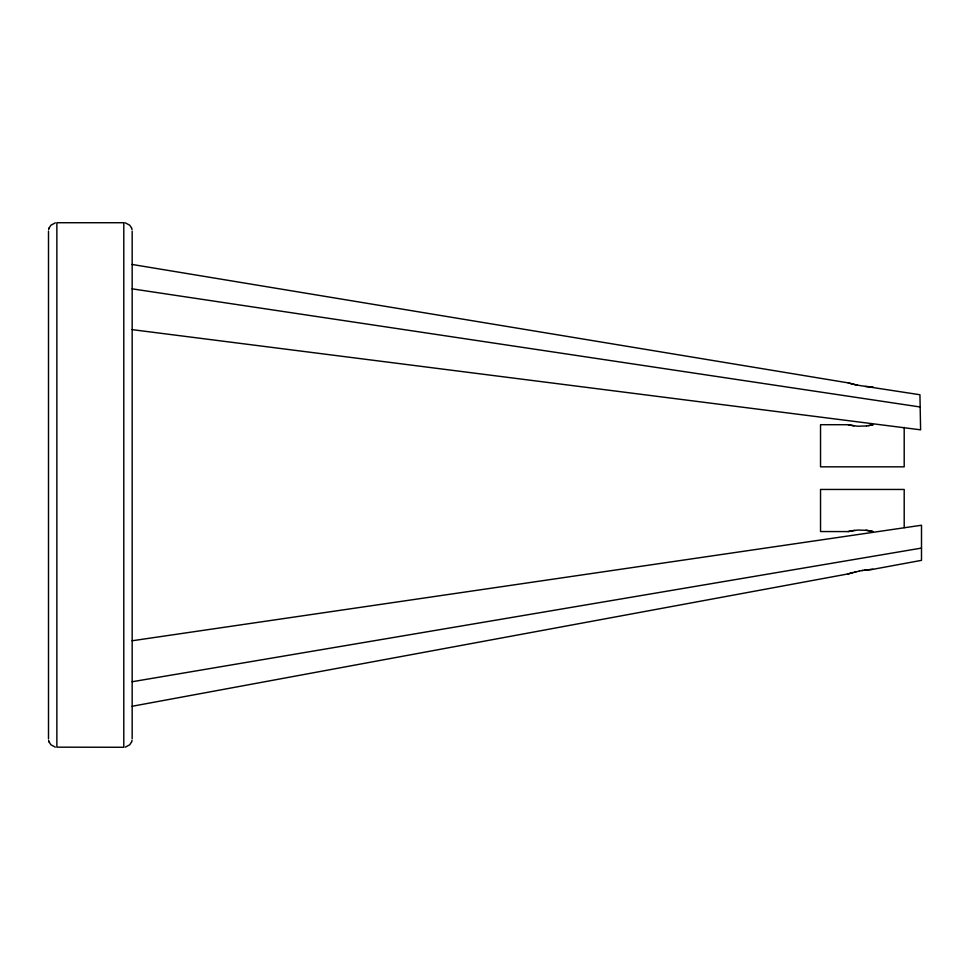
<?xml version="1.0" encoding="UTF-8"?>
<svg xmlns="http://www.w3.org/2000/svg" width="970" height="970" viewBox="0 0 970 970"><rect width="100%" height="100%" fill="white"/><g stroke="black" fill="none" stroke-linecap="round" stroke-linejoin="round"><path stroke-width="1.45" d="M48.645 229.599L49.082 228.023M131.58 741.977L132.017 740.401M49.082 228.035L50.949 225.185L55.338 222.87M131.58 741.965L129.713 744.814L125.324 747.13M132.162 706.269L848.083 573.913L859.408 571.015M848.095 573.913L853.224 572.445M904.198 527.656L904.198 489.45L820.535 489.45L820.535 531.548L848.083 531.584L857.577 530.057L866.562 530.323M848.095 531.572L853.151 530.541M854.764 572.045L856.158 571.718M859.408 571.015L862.754 570.409M868.599 425.66L873.17 424.702L866.562 425.963M132.162 681.74L921.5 548.086M862.003 570.542L873.17 569.281L921.5 560.345L921.5 525.243L132.162 640.758M864.234 570.178L872.939 569.293M853.648 530.457L854.703 530.323M852.666 425.66L848.095 424.702L857.577 426.23L866.562 425.951M848.144 424.714L820.535 424.702L820.535 466.837L904.198 466.837L904.198 427.346M857.601 385.187L919.936 394.741L920.603 429.831L132.162 329.642M873.036 387.006L865.398 386.424M866.004 530.263L873.17 531.572L867.095 530.396M854.17 425.891L853.151 425.745M132.162 288.854L920.166 406.988M132.162 264.47L848.083 382.859L857.007 385.078M857.601 385.199L856.716 385.017M856.146 384.896L854.752 384.593M854.23 384.472L848.144 382.871M125.324 222.87L129.713 225.185L131.58 228.035M55.338 747.13L50.949 744.814L49.082 741.965M131.58 228.023L132.017 229.599M48.645 740.401L49.082 741.977M132.162 231.2L132.162 738.801M48.5 231.2L48.5 738.801M123.796 222.724L56.866 222.724L56.866 747.167L123.796 747.276L123.796 222.833"/></g></svg>
